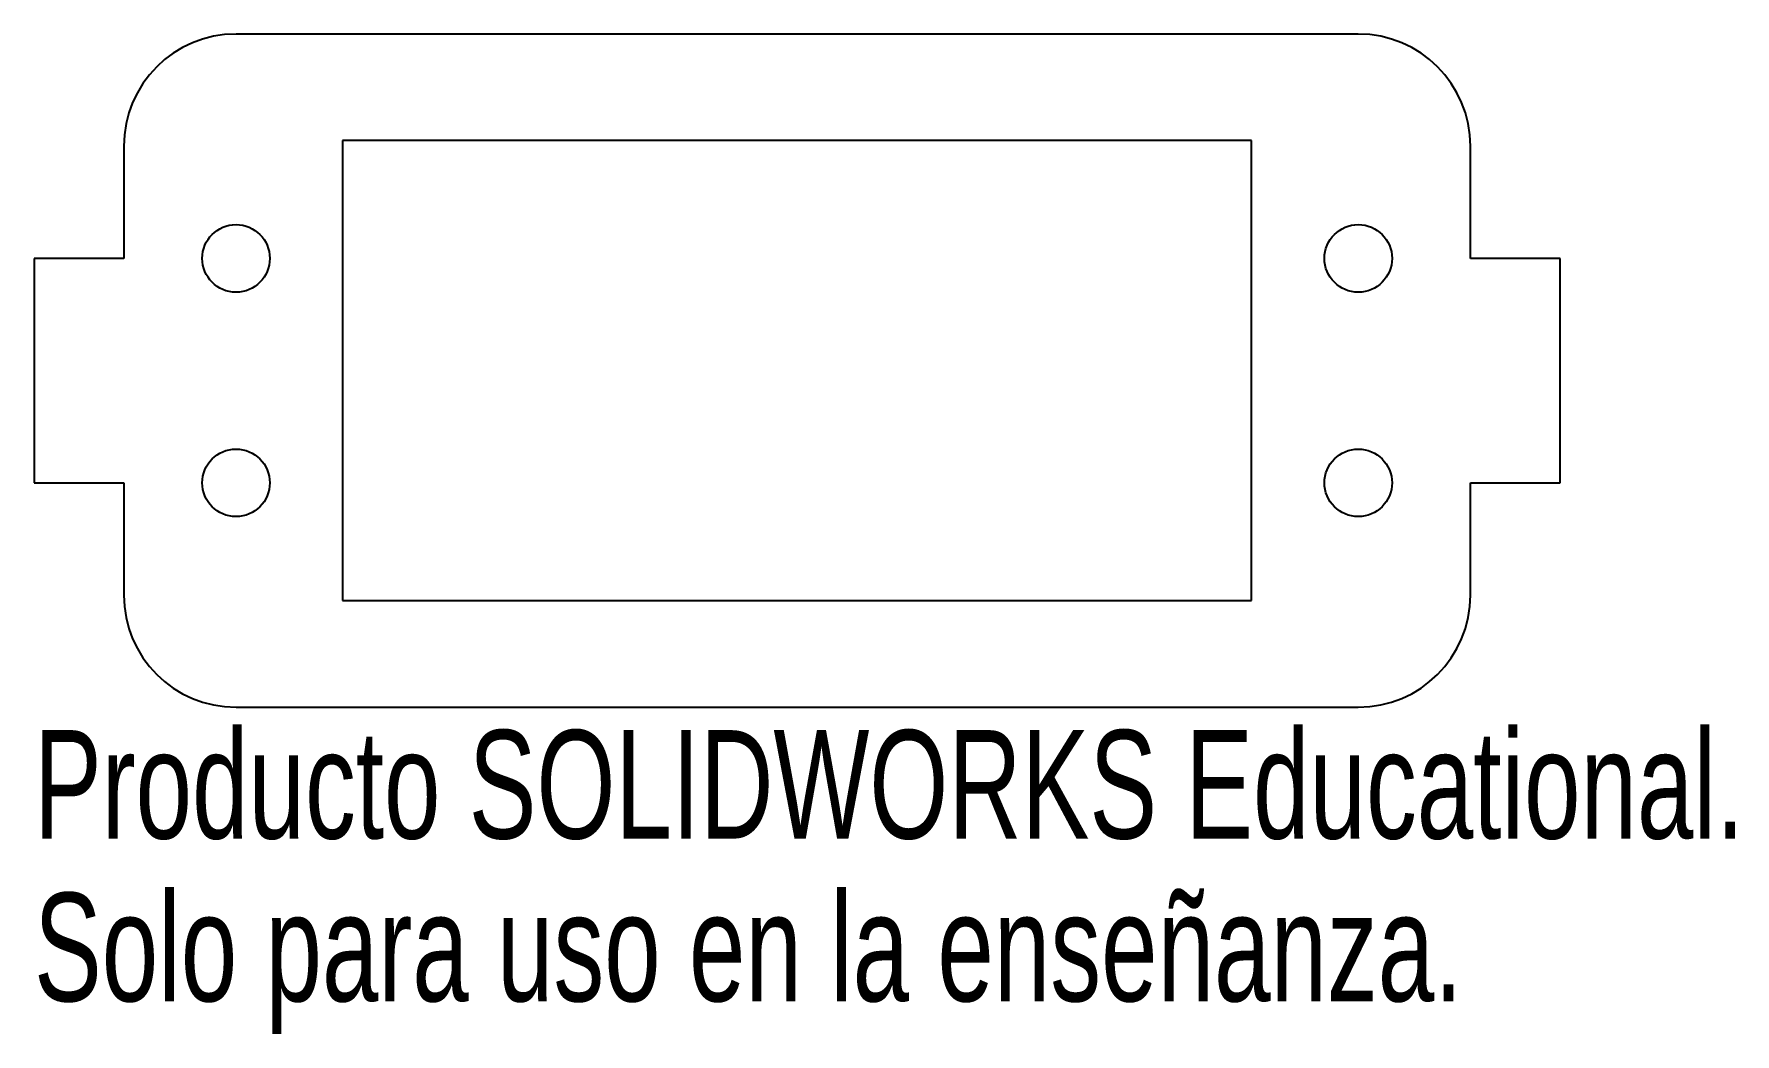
# Model space of a CAD drawing. Header units: millimetres. Extents: x -34 to 41.8, y -29.6 to 15.
import ezdxf

# ---------------------------------------------------------------- set-up
doc = ezdxf.new("R2010")
doc.units = ezdxf.units.MM
doc.styles.add('SLDTEXTSTYLE0', font='TXT', dxfattribs={"width": 0.7})

msp = doc.modelspace()

# ---------------------------------------------------------------- linework, layer by layer
at = {"color": 7, "linetype": 'Continuous', "lineweight": 25}
for p, q in [((25, 15), (-25, 15)), ((-30, 10), (-30, 5)), ((20.25, 10.25), (-20.25, 10.25)), ((-20.25, 10.25), (-20.25, -10.25)), ((20.25, -10.25), (20.25, 10.25)), ((30, 5), (30, 10)), ((-34, 5), (-34, -5)), ((-30, 5), (-34, 5)), ((34, 5), (30, 5)), ((34, -5), (34, 5)), ((-34, -5), (-30, -5)), ((-30, -5), (-30, -10)), ((30, -5), (34, -5)), ((30, -10), (30, -5)), ((-20.25, -10.25), (20.25, -10.25)), ((-25, -15), (25, -15))]:
    msp.add_line(p, q, dxfattribs=at)
for centre in [(-25, 5), (25, 5), (-25, -5), (25, -5)]:
    msp.add_circle(centre, 1.505, dxfattribs=at)
for centre, start, end in [((-25, 10), 90, 180), ((25, 10), 0, 90), ((-25, -10), 180, 270), ((25, -10), 270, 0)]:
    msp.add_arc(centre, 5, start, end, dxfattribs=at)

# ---------------------------------------------------------------- texts
at = {"color": 7, "linetype": 'Continuous', "char_height": 4.83362, "attachment_point": 1, "style": 'SLDTEXTSTYLE0'}
for s, insert in [('Producto SOLIDWORKS Educational.', (-34, -16.02)), ('Solo para uso en la enseñanza.', (-34, -23.27))]:
    msp.add_mtext(s, dxfattribs=dict(at, insert=insert))

doc.saveas('drawing.dxf')
